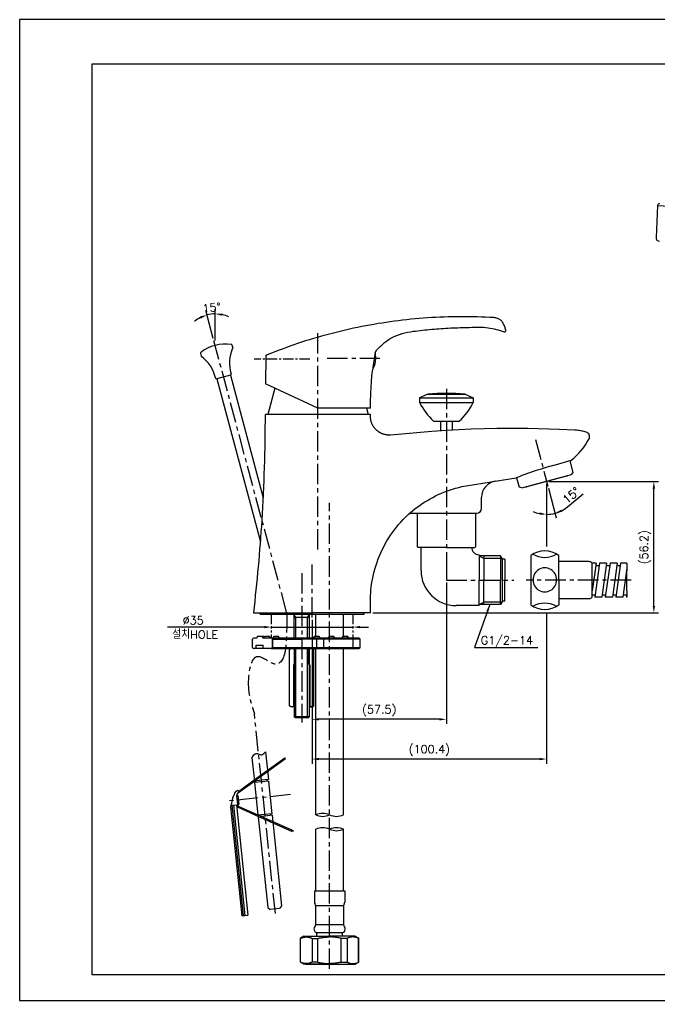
# Model space of a CAD drawing. Extents: x 12427 to 13021, y -5816 to -5396.
# Drawn here: x 12427.3 to 12701.1, y -5816.2 to -5396.2 of the extents above; entities that cross this region are included whole.
import ezdxf

# ---------------------------------------------------------------- set-up
doc = ezdxf.new("R2010")
doc.units = 0
doc.header["$LTSCALE"] = 7
doc.header["$MEASUREMENT"] = 0
doc.linetypes.add('CENTER', pattern=[2, 1.25, -0.25, 0.25, -0.25])
doc.linetypes.add('PHANTOM', pattern=[2.5, 1.25, -0.25, 0.25, -0.25, 0.25, -0.25])
doc.layers.get('0').update_dxf_attribs({"color": 2, "linetype": 'CONTINUOUS'})
for name, color, linetype in [('CL', 1, 'CENTER'), ('D', 2, 'CONTINUOUS'), ('DIM', 2, 'CONTINUOUS'), ('DWG', 7, 'CONTINUOUS'), ('HT', 3, 'CONTINUOUS'), ('Make2D 표시선', 7, 'CONTINUOUS'), ('PH', 3, 'PHANTOM')]:
    doc.layers.add(name, color=color, linetype=linetype)
doc.styles.add('GHS', font='ROMANS.shx', dxfattribs={"bigfont": 'GHS.shx'})
doc.dimstyles.new('STANDARD$7', dxfattribs={"dimtxt": 3.5, "dimasz": 3, "dimexe": 1, "dimexo": 1, "dimgap": 1, "dimtad": 1, "dimdec": 4, "dimzin": 0, "dimdsep": 46, "dimtxsty": 'GHS', "dimcen": 1, "dimclrd": 256, "dimclre": 256, "dimclrt": 2, "dimadec": 4, "dimazin": 0, "dimtfac": 1, "dimtdec": 4, "dimtmove": 2, "dimatfit": 2, "dimfxl": 0, "dimtolj": 1, "dimtzin": 0, "dimlwd": -1, "dimlwe": -1, "dimarcsym": 0})

# ---------------------------------------------------------------- blocks, each defined once
blk = doc.blocks.new('BORDER')
for p, q in [((1, 1), (0, 1)), ((0, 1), (0, 0)), ((0, 0), (1, 0))]:
    blk.add_line(p, q)

msp = doc.modelspace()

# ---------------------------------------------------------------- linework, layer by layer
at = {"color": 4}
for p, q in [((12458.28, -5415.25), (13007.28, -5415.25)), ((12458.28, -5805.25), (12458.28, -5415.25)), ((13007.28, -5805.25), (12458.28, -5805.25))]:
    msp.add_line(p, q, dxfattribs=at)
at = {"color": 0}
for p, q in [((12597.8, -5622.3), (12597.5, -5622)), ((12609.95, -5622.3), (12597.8, -5622.3)), ((12609.95, -5622.3), (12622.1, -5622.3)), ((12622.1, -5622.3), (12622.4, -5622))]:
    msp.add_line(p, q, dxfattribs=at)
at = {"color": 7, "linetype": 'Continuous'}
for p, q in [((12527.45, -5650.31), (12530.2, -5650.31)), ((12530.2, -5650.81), (12530.2, -5650.31)), ((12530.2, -5650.81), (12552.45, -5650.81)), ((12551.16, -5650.81), (12551.16, -5661.11)), ((12552.45, -5650.81), (12574.7, -5650.81)), ((12574.7, -5650.81), (12574.7, -5650.31))]:
    msp.add_line(p, q, dxfattribs=at)
msp.add_arc((12701.36, -5475.91), 1, 104.4651, 177.13, dxfattribs=at)
at = {"color": 2, "linetype": 'Continuous'}
for centre, start, end in [((12556.95, -5743.39), 65.4928, 114.0858), ((12557, -5730.21), 245.485, 294.0936), ((12562.9, -5730.21), 245.9064, 294.515), ((12557, -5749.53), 65.9064, 114.515), ((12562.9, -5749.53), 65.485, 114.0936), ((12562.95, -5736.35), 245.4928, 294.0858)]:
    msp.add_arc(centre, 7.23, start, end, dxfattribs=at)
at = {"layer": 'CL'}
for p, q in [((12554.95, -5623.21), (12554.95, -5529.42)), ((12541.56, -5649.98), (12510.44, -5533.83)), ((12558.92, -5541.21), (12581.52, -5541.21)), ((12609.95, -5554.32), (12609.95, -5636.3)), ((12648.03, -5576.11), (12653.36, -5596.01)), ((12559.95, -5802.8), (12559.95, -5603.18)), ((12552.45, -5652.31), (12552.45, -5628.31)), ((12548, -5633.31), (12548, -5697.31)), ((12609.95, -5636.3), (12638.78, -5636.3)), ((12688.99, -5636.3), (12644.02, -5636.3)), ((12536.76, -5779.08), (12527.76, -5693.55)), ((12543.22, -5728.1), (12516.75, -5730.88))]:
    msp.add_line(p, q, dxfattribs=at)
at = {"layer": 'CL', "ltscale": 0.5}
msp.add_line((12551.46, -5541.72), (12527.6, -5541.72), dxfattribs=at)
at = {"layer": 'CL'}
msp.add_spline([(12541.56, -5649.98), (12535.35, -5671.88), (12528.99, -5669.07), (12525.28, -5677.41), (12527.76, -5693.55)], degree=3, dxfattribs=at)
at = {"layer": 'D'}
for p, q in [((12510.18, -5532.86), (12506.95, -5520.78)), ((12510.96, -5533.61), (12510.96, -5520.25)), ((12653.62, -5596.97), (12656.99, -5609.56)), ((12661.81, -5604.87), (12668.48, -5599.34)), ((12623.95, -5625.82), (12625.91, -5626.95)), ((12623.95, -5625.82), (12625.91, -5626.95)), ((12633.75, -5626.95), (12625.91, -5626.95)), ((12625.95, -5626.95), (12625.91, -5626.95)), ((12609.95, -5629.6), (12609.95, -5635.94)), ((12623.95, -5646.77), (12625.91, -5645.65)), ((12623.95, -5646.77), (12625.91, -5645.65)), ((12633.75, -5645.65), (12625.91, -5645.65)), ((12625.95, -5645.65), (12625.91, -5645.65)), ((12545.5, -5652.31), (12544.84, -5651.17)), ((12545.5, -5661.11), (12545.5, -5652.31)), ((12550.5, -5652.31), (12551.16, -5651.17)), ((12550.5, -5661.11), (12550.5, -5652.31)), ((12531.95, -5656.4), (12490.51, -5656.4)), ((12534.95, -5656.4), (12569.95, -5656.4)), ((12572.95, -5656.4), (12576.57, -5656.4)), ((12545.5, -5695.31), (12545.5, -5665.61)), ((12550.5, -5695.31), (12550.5, -5665.61)), ((12544.9, -5666.11), (12544.9, -5672.38)), ((12551.1, -5666.11), (12551.1, -5672.38)), ((12522.42, -5779.98), (12525.01, -5779.71)), ((12522.86, -5779.93), (12523.01, -5779.86))]:
    msp.add_line(p, q, dxfattribs=at)
at = {"layer": 'D', "color": 0}
for p, q in [((12553.95, -5775.57), (12565.95, -5775.57)), ((12565.95, -5783.93), (12553.95, -5783.93))]:
    msp.add_line(p, q, dxfattribs=at)
at = {"layer": 'D'}
msp.add_lwpolyline([(12687.21, -5629.05), (12687.21, -5632.32), (12686.99, -5632.32), (12686.99, -5640.8), (12687.21, -5640.8), (12687.21, -5643.55)], dxfattribs=at)
for centre, radius, start, end in [((12510.96, -5535.76), 13.51, 90, 105), ((12510.96, -5535.76), 13.51, 64.5015, 77.2508), ((12510.96, -5535.76), 13.51, 117.7492, 130.4985), ((12652.85, -5594.08), 14.03, 245.4551, 257.7275), ((12652.85, -5594.08), 14.03, 285, 309.6886), ((12652.85, -5594.08), 14.03, 297.2725, 309.5449), ((12652.85, -5594.08), 14.03, 270, 285)]:
    msp.add_arc(centre, radius, start, end, dxfattribs=at)
msp.add_open_spline([(12526.73, -5712.42), (12527.28, -5711.5), (12528.28, -5709.82), (12530.42, -5711.32), (12531.48, -5710.95), (12532.49, -5709.78)], degree=3, knots=[0, 0, 0, 0, 2.649885, 4.852652, 6.032148, 6.032148, 6.032148, 6.032148], dxfattribs=at)
for points in [[(12504.49, -5523.34), (12504.85, -5524.27), (12507.46, -5522.71)], [(12513.89, -5523.08), (12514, -5522.09), (12510.96, -5522.25)], [(12659.1, -5606.08), (12659.46, -5607.01), (12656.48, -5607.63)], [(12649.81, -5608.28), (12649.92, -5607.29), (12652.85, -5608.11)], [(12531.95, -5655.9), (12531.95, -5656.9), (12534.95, -5656.4)], [(12572.95, -5655.9), (12572.95, -5656.9), (12569.95, -5656.4)]]:
    msp.add_solid(points, dxfattribs=at)
at = {"layer": 'DIM'}
for p, q in [((12598.45, -5558.2), (12621.45, -5558.2)), ((12598.45, -5560.2), (12621.45, -5560.2)), ((12601.95, -5556.7), (12617.95, -5556.7)), ((12653.85, -5594.08), (12700.74, -5594.08)), ((12652.84, -5595.08), (12652.84, -5621.82)), ((12698.74, -5647.31), (12698.74, -5597.08)), ((12609.95, -5637.3), (12609.95, -5697.89)), ((12578.45, -5650.31), (12700.74, -5650.31)), ((12652.84, -5650.31), (12652.84, -5714.91)), ((12552.45, -5653.31), (12552.45, -5714.91)), ((12552.45, -5653.31), (12552.45, -5702.89)), ((12621.9, -5665.09), (12649.1, -5665.09)), ((12606.95, -5695.89), (12555.45, -5695.89)), ((12649.84, -5712.91), (12555.45, -5712.91))]:
    msp.add_line(p, q, dxfattribs=at)
for points in [[(12698.24, -5597.08), (12699.24, -5597.08), (12698.74, -5594.08)], [(12698.24, -5647.31), (12699.24, -5647.31), (12698.74, -5650.31)], [(12555.45, -5695.39), (12555.45, -5696.39), (12552.45, -5695.89)], [(12606.95, -5695.39), (12606.95, -5696.39), (12609.95, -5695.89)], [(12555.45, -5712.41), (12555.45, -5713.41), (12552.45, -5712.91)], [(12649.84, -5712.41), (12649.84, -5713.41), (12652.84, -5712.91)]]:
    msp.add_solid(points, dxfattribs=at)
at = {"layer": 'DWG', "color": 7, "linetype": 'Continuous'}
for p, q in [((12700.36, -5475.86), (12699.67, -5489.61)), ((12635.33, -5529.28), (12634.76, -5527.4)), ((12532.65, -5540.36), (12532.54, -5552.26)), ((12554.95, -5562.71), (12532.54, -5552.26)), ((12577.45, -5562.71), (12554.95, -5562.71))]:
    msp.add_line(p, q, dxfattribs=at)
at = {"layer": 'DWG'}
for p, q in [((12700.36, -5475.86), (12772.44, -5479.48)), ((12518.16, -5535.59), (12518.47, -5536.74)), ((12504.64, -5539.21), (12504.95, -5540.37)), ((12511.68, -5550.06), (12530.4, -5619.89)), ((12517.48, -5548.51), (12531.57, -5601.09)), ((12536.46, -5554.09), (12533.45, -5565.31)), ((12601.95, -5556.7), (12598.45, -5558.2)), ((12598.45, -5558.2), (12598.45, -5560.2)), ((12617.95, -5556.7), (12621.45, -5558.2)), ((12621.45, -5558.2), (12621.45, -5560.2)), ((12575.76, -5562.71), (12576.45, -5565.31)), ((12604.45, -5568.2), (12609.95, -5568.2)), ((12607.45, -5568.2), (12607.45, -5572.38)), ((12609.95, -5568.2), (12615.45, -5568.2)), ((12612.45, -5568.2), (12612.45, -5572.11)), ((12664.23, -5590.22), (12662.88, -5585.16)), ((12639.98, -5592.42), (12641.05, -5596.43)), ((12642.17, -5596.73), (12652.79, -5593.88)), ((12661.39, -5591.78), (12644.3, -5596.37)), ((12652.79, -5593.88), (12663.42, -5591.04)), ((12663.42, -5591.04), (12664.23, -5590.22)), ((12642.17, -5596.73), (12641.05, -5596.43)), ((12597.5, -5607.6), (12597.5, -5622)), ((12622.4, -5607.6), (12622.4, -5622)), ((12599.1, -5632.2), (12599.1, -5622.3)), ((12623.8, -5625.4), (12623.95, -5625.4)), ((12623.95, -5625.4), (12623.95, -5625.82)), ((12623.95, -5625.4), (12623.95, -5636.3)), ((12633.1, -5625.82), (12623.95, -5625.82)), ((12625.95, -5625.82), (12623.95, -5625.82)), ((12625.91, -5625.82), (12625.91, -5626.95)), ((12625.91, -5625.82), (12625.91, -5636.3)), ((12633.95, -5627.3), (12633.1, -5625.82)), ((12633.1, -5625.82), (12633.1, -5636.3)), ((12634.95, -5627.3), (12633.95, -5627.3)), ((12633.95, -5645.3), (12633.95, -5627.3)), ((12634.95, -5627.3), (12634.95, -5636.3)), ((12646.02, -5625.8), (12646.02, -5646.8)), ((12658.02, -5636.34), (12658.02, -5625.8)), ((12671.01, -5628.35), (12658.02, -5628.35)), ((12673.99, -5629.05), (12672.32, -5629.05)), ((12673.99, -5629.05), (12672.32, -5640.93)), ((12672.32, -5642.55), (12672.32, -5629.05)), ((12675.47, -5629.05), (12673.43, -5643.55)), ((12673.85, -5630.05), (12675.33, -5630.05)), ((12678.5, -5629.05), (12675.47, -5629.05)), ((12678.5, -5629.05), (12676.46, -5643.55)), ((12679.98, -5629.05), (12677.94, -5643.55)), ((12678.36, -5630.05), (12679.84, -5630.05)), ((12683.01, -5629.05), (12679.98, -5629.05)), ((12683.01, -5629.05), (12680.97, -5643.55)), ((12684.49, -5629.05), (12682.45, -5643.55)), ((12682.84, -5630.05), (12684.35, -5630.05)), ((12687.21, -5629.05), (12684.49, -5629.05)), ((12687.21, -5631.22), (12685.48, -5643.55)), ((12623.95, -5647.2), (12623.95, -5636.3)), ((12625.91, -5646.77), (12625.91, -5636.3)), ((12633.1, -5646.77), (12633.1, -5636.3)), ((12634.95, -5645.3), (12634.95, -5636.3)), ((12658.02, -5636.34), (12658.02, -5646.8)), ((12671.01, -5644.25), (12658.02, -5644.25)), ((12672.32, -5643.55), (12672.32, -5642.55)), ((12672.32, -5642.55), (12673.57, -5642.55)), ((12676.46, -5643.55), (12673.43, -5643.55)), ((12676.6, -5642.55), (12678.08, -5642.55)), ((12680.97, -5643.55), (12677.94, -5643.55)), ((12681.08, -5642.55), (12682.59, -5642.55)), ((12685.48, -5643.55), (12682.45, -5643.55)), ((12685.59, -5642.55), (12687.1, -5642.55)), ((12687.21, -5641.76), (12686.96, -5643.55)), ((12687.21, -5643.55), (12686.96, -5643.55)), ((12623.95, -5647.2), (12614.1, -5647.2)), ((12623.95, -5647.2), (12614.1, -5647.2)), ((12633.1, -5646.77), (12623.95, -5646.77)), ((12625.95, -5646.77), (12623.95, -5646.77)), ((12623.95, -5647.2), (12623.95, -5646.77)), ((12625.91, -5646.77), (12625.91, -5645.65)), ((12633.95, -5645.3), (12633.1, -5646.77)), ((12634.95, -5645.3), (12633.95, -5645.3)), ((12544.84, -5661.11), (12544.84, -5650.81)), ((12551.16, -5652.31), (12544.84, -5652.31)), ((12528.5, -5661.11), (12527.5, -5661.11)), ((12529.17, -5660.31), (12528.5, -5661.11)), ((12529.17, -5660.31), (12531.66, -5660.31)), ((12530.83, -5660.31), (12531.5, -5661.11)), ((12535, -5661.11), (12531.5, -5661.11)), ((12532.33, -5661.11), (12531.66, -5660.31)), ((12532.06, -5660.78), (12532.45, -5660.31)), ((12532.45, -5660.31), (12534.11, -5660.31)), ((12534.78, -5661.11), (12534.11, -5660.31)), ((12548, -5661.11), (12535.08, -5661.11)), ((12535.35, -5661.26), (12535.21, -5661.16)), ((12535.67, -5661.11), (12536.35, -5660.31)), ((12536.35, -5660.31), (12537.98, -5660.31)), ((12538.65, -5661.11), (12537.98, -5660.31)), ((12572.47, -5661.11), (12547.8, -5661.11)), ((12553, -5661.11), (12553.67, -5660.31)), ((12553.67, -5660.31), (12555.33, -5660.31)), ((12556, -5661.11), (12555.33, -5660.31)), ((12557.5, -5665.61), (12557.5, -5661.11)), ((12559.34, -5661.11), (12560.01, -5660.31)), ((12560.01, -5660.31), (12561.67, -5660.31)), ((12562.34, -5661.11), (12561.67, -5660.31)), ((12565.25, -5661.11), (12565.92, -5660.31)), ((12565.92, -5660.31), (12567.58, -5660.31)), ((12568.25, -5661.11), (12567.58, -5660.31)), ((12569.97, -5665.61), (12569.97, -5661.11)), ((12527, -5665.11), (12527, -5661.61)), ((12535, -5665.61), (12527.5, -5665.61)), ((12528.5, -5664.11), (12531.5, -5664.11)), ((12528.5, -5665.61), (12528.5, -5664.11)), ((12531.5, -5665.61), (12531.5, -5664.11)), ((12535.08, -5665.61), (12548, -5665.61)), ((12535.5, -5665.11), (12535.5, -5661.61)), ((12535.5, -5661.61), (12548, -5661.61)), ((12535.5, -5665.11), (12548, -5665.11)), ((12535.58, -5661.61), (12535.58, -5665.11)), ((12542.8, -5666.11), (12543.3, -5665.61)), ((12548, -5665.61), (12543.3, -5665.61)), ((12545.4, -5666.61), (12544.4, -5665.61)), ((12544.84, -5665.61), (12544.84, -5694.81)), ((12572.97, -5661.61), (12548, -5661.61)), ((12548, -5665.11), (12572.97, -5665.11)), ((12548, -5665.61), (12572.47, -5665.61)), ((12548, -5665.61), (12552.7, -5665.61)), ((12550.6, -5666.61), (12551.6, -5665.61)), ((12551.16, -5665.61), (12551.16, -5694.81)), ((12553.2, -5666.11), (12552.7, -5665.61)), ((12554, -5736.79), (12554, -5665.61)), ((12554.5, -5665.11), (12554.5, -5661.61)), ((12565.9, -5736.79), (12565.9, -5665.61)), ((12572.97, -5665.11), (12572.97, -5661.61)), ((12542.8, -5690.11), (12542.8, -5666.11)), ((12545.4, -5666.61), (12545.5, -5666.61)), ((12545.4, -5672.09), (12545.4, -5666.61)), ((12550.6, -5666.61), (12550.5, -5666.61)), ((12550.6, -5672.09), (12550.6, -5666.61)), ((12553.2, -5690.11), (12553.2, -5666.11)), ((12544.5, -5672.61), (12545.4, -5672.09)), ((12544.5, -5672.61), (12544.5, -5690.11)), ((12544.5, -5672.61), (12544.84, -5672.61)), ((12545.4, -5672.09), (12545.5, -5672.09)), ((12550.6, -5672.09), (12550.5, -5672.09)), ((12551.5, -5672.61), (12550.6, -5672.09)), ((12551.5, -5672.61), (12551.16, -5672.61)), ((12551.5, -5672.61), (12551.5, -5690.11)), ((12543.3, -5690.61), (12542.8, -5690.11)), ((12544.84, -5690.61), (12543.3, -5690.61)), ((12544, -5690.61), (12544.5, -5690.11)), ((12544.84, -5690.11), (12544.5, -5690.11)), ((12551.16, -5690.11), (12551.5, -5690.11)), ((12551.16, -5690.61), (12552.7, -5690.61)), ((12552, -5690.61), (12551.5, -5690.11)), ((12552.7, -5690.61), (12553.2, -5690.11)), ((12545.34, -5695.31), (12544.84, -5694.81)), ((12551.16, -5694.81), (12544.84, -5694.81)), ((12550.66, -5695.31), (12551.16, -5694.81)), ((12550.66, -5695.31), (12545.34, -5695.31)), ((12532.49, -5709.78), (12533.74, -5721.68)), ((12526.73, -5712.42), (12527.77, -5722.31)), ((12527.72, -5721.84), (12540.8, -5712.34)), ((12541.09, -5712.74), (12527.78, -5722.42)), ((12541.09, -5712.74), (12540.8, -5712.34)), ((12532.09, -5719.29), (12531.8, -5718.88)), ((12527.93, -5722.31), (12520.54, -5727.68)), ((12520.95, -5726.76), (12527.72, -5721.84)), ((12527.07, -5722.93), (12526.78, -5722.53)), ((12530.76, -5721.99), (12527.77, -5722.31)), ((12530.83, -5722.69), (12527.85, -5723)), ((12527.85, -5723), (12529.3, -5736.86)), ((12528.34, -5722.95), (12528.27, -5722.26)), ((12533.74, -5721.68), (12530.76, -5721.99)), ((12533.81, -5722.38), (12530.83, -5722.69)), ((12533.32, -5722.43), (12533.24, -5721.73)), ((12533.81, -5722.38), (12535.28, -5736.3)), ((12519.03, -5728.55), (12518.83, -5728.57)), ((12519.9, -5726.79), (12520.6, -5726.28)), ((12520.14, -5728.59), (12520.73, -5728.53)), ((12520.14, -5728.59), (12520.54, -5732.41)), ((12520.6, -5726.28), (12520.95, -5726.76)), ((12520.73, -5728.53), (12521.14, -5732.35)), ((12518.05, -5732.68), (12520.04, -5732.47)), ((12518.05, -5732.68), (12523.02, -5779.92)), ((12518.77, -5732.6), (12523.74, -5779.84)), ((12520.04, -5732.47), (12525.01, -5779.71)), ((12520.54, -5732.41), (12521.14, -5732.35)), ((12517.53, -5733.43), (12522.42, -5779.98)), ((12529.71, -5737.59), (12520.92, -5733.68)), ((12521.13, -5733.22), (12529.3, -5736.86)), ((12528.3, -5736.96), (12528.5, -5736.51)), ((12529.3, -5736.86), (12544.33, -5743.55)), ((12532.29, -5736.61), (12529.42, -5736.92)), ((12529.83, -5737.1), (12529.47, -5736.94)), ((12529.83, -5737.1), (12529.81, -5736.88)), ((12535.28, -5736.3), (12532.29, -5736.61)), ((12535.35, -5737), (12532.37, -5737.31)), ((12534.85, -5737.05), (12534.78, -5736.35)), ((12535.35, -5737), (12539.43, -5775.78)), ((12544.13, -5744.01), (12529.36, -5737.44)), ((12529.71, -5737.59), (12529.38, -5737.62)), ((12529.38, -5737.62), (12533.46, -5776.41)), ((12532.37, -5737.31), (12530.7, -5737.49)), ((12533.96, -5739.48), (12534.17, -5739.03)), ((12544.33, -5743.55), (12544.13, -5744.01)), ((12554, -5769.3), (12554, -5742.96)), ((12565.9, -5769.3), (12565.9, -5742.96)), ((12553.45, -5769.3), (12553.45, -5774.21)), ((12553.45, -5769.3), (12566.45, -5769.3)), ((12566.45, -5769.3), (12566.45, -5774.21)), ((12533.46, -5776.41), (12534.56, -5777.3)), ((12538.54, -5776.88), (12534.56, -5777.3)), ((12539.43, -5775.78), (12538.54, -5776.88)), ((12553.78, -5775.08), (12553.73, -5775.01)), ((12553.95, -5775.57), (12553.95, -5783.93)), ((12565.95, -5775.57), (12565.95, -5783.93)), ((12566.12, -5775.08), (12566.17, -5775.01)), ((12554.45, -5787.3), (12554.65, -5787.3)), ((12554.45, -5788.8), (12554.45, -5787.3)), ((12565.45, -5787.3), (12554.65, -5787.3)), ((12565.45, -5788.8), (12565.45, -5787.3)), ((12547.45, -5789.66), (12548.95, -5788.8)), ((12548.95, -5788.8), (12547.45, -5789.66)), ((12547.45, -5799.93), (12547.45, -5789.66)), ((12547.45, -5789.66), (12547.45, -5789.66)), ((12547.54, -5799.92), (12547.54, -5789.67)), ((12548.95, -5788.8), (12559.95, -5788.8)), ((12548.95, -5788.8), (12548.95, -5788.8)), ((12552.48, -5789.68), (12552.48, -5799.9)), ((12554.2, -5788.8), (12554.45, -5788.8)), ((12554.97, -5799.89), (12554.97, -5789.68)), ((12570.95, -5788.8), (12559.95, -5788.8)), ((12564.94, -5799.89), (12564.94, -5789.68)), ((12567.42, -5789.68), (12567.42, -5799.9)), ((12570.95, -5788.8), (12572.45, -5789.66)), ((12572.37, -5799.92), (12572.37, -5789.67)), ((12572.45, -5799.93), (12572.45, -5789.66)), ((12548.95, -5800.8), (12547.45, -5799.93)), ((12548.95, -5800.8), (12547.45, -5799.93)), ((12570.95, -5800.8), (12572.45, -5799.93)), ((12549.65, -5800.8), (12548.95, -5800.8)), ((12548.95, -5800.8), (12548.95, -5800.8)), ((12562.69, -5800.8), (12549.29, -5800.8)), ((12549.65, -5800.8), (12562.69, -5800.8)), ((12562.69, -5800.8), (12570.95, -5800.8))]:
    msp.add_line(p, q, dxfattribs=at)
at = {"layer": 'DWG', "linetype": 'Continuous'}
msp.add_line((12517.48, -5548.51), (12511.68, -5550.06), dxfattribs=at)
at = {"layer": 'DWG', "linetype": 'ByBlock'}
for p, q in [((12554, -5660.31), (12554, -5650.81)), ((12565.9, -5660.33), (12565.9, -5650.81))]:
    msp.add_line(p, q, dxfattribs=at)
at = {"layer": 'DWG', "flags": 128}
for points in [[(12547.45, -5789.66), (12547.45, -5789.66), (12547.45, -5789.66), (12547.45, -5789.66), (12547.45, -5789.66), (12547.46, -5789.66), (12547.46, -5789.66), (12547.46, -5789.66), (12547.46, -5789.66), (12547.46, -5789.66), (12547.47, -5789.66), (12547.47, -5789.66), (12547.47, -5789.66), (12547.48, -5789.66), (12547.48, -5789.66), (12547.48, -5789.66), (12547.49, -5789.66), (12547.49, -5789.66), (12547.5, -5789.66), (12547.5, -5789.66), (12547.51, -5789.66), (12547.52, -5789.67), (12547.52, -5789.67), (12547.53, -5789.67), (12547.54, -5789.67)], [(12547.54, -5789.67), (12547.76, -5789.57), (12547.98, -5789.48), (12548.19, -5789.4), (12548.4, -5789.34), (12548.61, -5789.27), (12548.81, -5789.22), (12549.01, -5789.18), (12549.21, -5789.15), (12549.41, -5789.12), (12549.61, -5789.1), (12549.81, -5789.09), (12550.01, -5789.08), (12550.2, -5789.09), (12550.4, -5789.1), (12550.6, -5789.12), (12550.8, -5789.15), (12551, -5789.19), (12551.2, -5789.23), (12551.41, -5789.28), (12551.62, -5789.34), (12551.83, -5789.41), (12552.04, -5789.49), (12552.26, -5789.58), (12552.48, -5789.68)], [(12552.48, -5789.68), (12552.58, -5789.68), (12552.67, -5789.68), (12552.77, -5789.68), (12552.87, -5789.68), (12552.97, -5789.68), (12553.06, -5789.68), (12553.16, -5789.68), (12553.27, -5789.68), (12553.37, -5789.68), (12553.47, -5789.68), (12553.57, -5789.68), (12553.68, -5789.68), (12553.78, -5789.68), (12553.88, -5789.68), (12553.99, -5789.68), (12554.1, -5789.68), (12554.2, -5789.68), (12554.31, -5789.68), (12554.42, -5789.68), (12554.53, -5789.68), (12554.64, -5789.68), (12554.75, -5789.68), (12554.86, -5789.68), (12554.97, -5789.68)], [(12567.42, -5789.68), (12567.33, -5789.68), (12567.23, -5789.68), (12567.14, -5789.68), (12567.04, -5789.68), (12566.94, -5789.68), (12566.84, -5789.68), (12566.74, -5789.68), (12566.64, -5789.68), (12566.54, -5789.68), (12566.44, -5789.68), (12566.33, -5789.68), (12566.23, -5789.68), (12566.13, -5789.68), (12566.02, -5789.68), (12565.91, -5789.68), (12565.81, -5789.68), (12565.7, -5789.68), (12565.59, -5789.68), (12565.49, -5789.68), (12565.38, -5789.68), (12565.27, -5789.68), (12565.16, -5789.68), (12565.05, -5789.68), (12564.94, -5789.68)], [(12572.37, -5789.67), (12572.15, -5789.57), (12571.93, -5789.48), (12571.72, -5789.4), (12571.51, -5789.34), (12571.3, -5789.27), (12571.09, -5789.22), (12570.89, -5789.18), (12570.69, -5789.15), (12570.49, -5789.12), (12570.29, -5789.1), (12570.1, -5789.09), (12569.9, -5789.08), (12569.7, -5789.09), (12569.5, -5789.1), (12569.3, -5789.12), (12569.1, -5789.15), (12568.9, -5789.19), (12568.7, -5789.23), (12568.5, -5789.28), (12568.29, -5789.34), (12568.08, -5789.41), (12567.86, -5789.49), (12567.65, -5789.58), (12567.42, -5789.68)], [(12572.45, -5789.66), (12572.45, -5789.66), (12572.45, -5789.66), (12572.45, -5789.66), (12572.45, -5789.66), (12572.45, -5789.66), (12572.45, -5789.66), (12572.45, -5789.66), (12572.44, -5789.66), (12572.44, -5789.66), (12572.44, -5789.66), (12572.44, -5789.66), (12572.43, -5789.66), (12572.43, -5789.66), (12572.42, -5789.66), (12572.42, -5789.66), (12572.42, -5789.66), (12572.41, -5789.66), (12572.41, -5789.66), (12572.4, -5789.66), (12572.39, -5789.66), (12572.39, -5789.67), (12572.38, -5789.67), (12572.37, -5789.67), (12572.37, -5789.67)], [(12547.54, -5799.92), (12547.53, -5799.92), (12547.52, -5799.92), (12547.52, -5799.92), (12547.51, -5799.92), (12547.5, -5799.92), (12547.5, -5799.92), (12547.49, -5799.92), (12547.49, -5799.92), (12547.48, -5799.93), (12547.48, -5799.93), (12547.48, -5799.93), (12547.47, -5799.93), (12547.47, -5799.93), (12547.47, -5799.93), (12547.46, -5799.93), (12547.46, -5799.93), (12547.46, -5799.93), (12547.46, -5799.93), (12547.45, -5799.93), (12547.45, -5799.93), (12547.45, -5799.93), (12547.45, -5799.93), (12547.45, -5799.93), (12547.45, -5799.93)], [(12547.45, -5799.93), (12547.45, -5799.93), (12547.45, -5799.93), (12547.45, -5799.93), (12547.45, -5799.93), (12547.45, -5799.93), (12547.45, -5799.93), (12547.45, -5799.93), (12547.45, -5799.93), (12547.45, -5799.93), (12547.45, -5799.93), (12547.45, -5799.93), (12547.45, -5799.93), (12547.45, -5799.93), (12547.45, -5799.93), (12547.45, -5799.93), (12547.45, -5799.93), (12547.45, -5799.93), (12547.45, -5799.93), (12547.45, -5799.93), (12547.45, -5799.93), (12547.45, -5799.93), (12547.45, -5799.93), (12547.45, -5799.93), (12547.45, -5799.93)], [(12552.48, -5799.9), (12552.26, -5799.99), (12552.04, -5800.08), (12551.83, -5800.16), (12551.62, -5800.23), (12551.41, -5800.29), (12551.2, -5800.35), (12551, -5800.39), (12550.8, -5800.43), (12550.6, -5800.46), (12550.4, -5800.48), (12550.2, -5800.49), (12550.01, -5800.5), (12549.81, -5800.49), (12549.61, -5800.48), (12549.41, -5800.46), (12549.21, -5800.44), (12549.01, -5800.4), (12548.81, -5800.36), (12548.61, -5800.31), (12548.4, -5800.25), (12548.19, -5800.18), (12547.98, -5800.11), (12547.76, -5800.02), (12547.54, -5799.92)], [(12554.97, -5799.89), (12554.86, -5799.89), (12554.75, -5799.89), (12554.64, -5799.89), (12554.53, -5799.89), (12554.42, -5799.89), (12554.31, -5799.89), (12554.2, -5799.89), (12554.1, -5799.89), (12553.99, -5799.89), (12553.88, -5799.89), (12553.78, -5799.89), (12553.68, -5799.89), (12553.57, -5799.89), (12553.47, -5799.89), (12553.37, -5799.89), (12553.27, -5799.89), (12553.16, -5799.89), (12553.06, -5799.89), (12552.97, -5799.89), (12552.87, -5799.9), (12552.77, -5799.9), (12552.67, -5799.9), (12552.58, -5799.9), (12552.48, -5799.9)], [(12564.94, -5799.89), (12565.05, -5799.89), (12565.16, -5799.89), (12565.27, -5799.89), (12565.38, -5799.89), (12565.49, -5799.89), (12565.59, -5799.89), (12565.7, -5799.89), (12565.81, -5799.89), (12565.91, -5799.89), (12566.02, -5799.89), (12566.12, -5799.89), (12566.23, -5799.89), (12566.33, -5799.89), (12566.44, -5799.89), (12566.54, -5799.89), (12566.64, -5799.89), (12566.74, -5799.89), (12566.84, -5799.89), (12566.94, -5799.89), (12567.04, -5799.9), (12567.14, -5799.9), (12567.23, -5799.9), (12567.33, -5799.9), (12567.42, -5799.9)], [(12567.42, -5799.9), (12567.65, -5799.99), (12567.86, -5800.08), (12568.08, -5800.16), (12568.29, -5800.23), (12568.5, -5800.29), (12568.7, -5800.35), (12568.91, -5800.39), (12569.11, -5800.43), (12569.31, -5800.46), (12569.5, -5800.48), (12569.7, -5800.49), (12569.9, -5800.5), (12570.1, -5800.49), (12570.29, -5800.48), (12570.49, -5800.46), (12570.69, -5800.44), (12570.89, -5800.4), (12571.09, -5800.36), (12571.3, -5800.31), (12571.51, -5800.25), (12571.72, -5800.18), (12571.93, -5800.11), (12572.15, -5800.02), (12572.37, -5799.92)], [(12572.37, -5799.92), (12572.37, -5799.92), (12572.38, -5799.92), (12572.39, -5799.92), (12572.39, -5799.92), (12572.4, -5799.92), (12572.41, -5799.92), (12572.41, -5799.92), (12572.42, -5799.92), (12572.42, -5799.93), (12572.43, -5799.93), (12572.43, -5799.93), (12572.43, -5799.93), (12572.44, -5799.93), (12572.44, -5799.93), (12572.44, -5799.93), (12572.45, -5799.93), (12572.45, -5799.93), (12572.45, -5799.93), (12572.45, -5799.93), (12572.45, -5799.93), (12572.45, -5799.93), (12572.45, -5799.93), (12572.45, -5799.93), (12572.45, -5799.93)]]:
    msp.add_lwpolyline(points, dxfattribs=at)
at = {"layer": 'DWG'}
for points in [[(12554.97, -5789.68), (12555.31, -5789.6), (12555.66, -5789.53), (12556, -5789.47), (12556.33, -5789.41), (12556.66, -5789.35), (12556.99, -5789.3), (12557.31, -5789.26), (12557.63, -5789.22), (12557.94, -5789.18), (12558.26, -5789.16), (12558.57, -5789.13), (12558.88, -5789.11), (12559.19, -5789.1), (12559.5, -5789.09), (12559.81, -5789.08), (12559.95, -5789.08)], [(12564.94, -5789.68), (12564.59, -5789.6), (12564.25, -5789.53), (12563.91, -5789.47), (12563.57, -5789.41), (12563.25, -5789.35), (12562.92, -5789.3), (12562.6, -5789.26), (12562.28, -5789.22), (12561.96, -5789.18), (12561.65, -5789.16), (12561.33, -5789.13), (12561.02, -5789.11), (12560.71, -5789.1), (12560.4, -5789.09), (12560.09, -5789.08), (12559.95, -5789.08)], [(12554.97, -5799.89), (12555.31, -5799.97), (12555.66, -5800.04), (12556, -5800.11), (12556.33, -5800.17), (12556.66, -5800.22), (12556.99, -5800.27), (12557.31, -5800.32), (12557.63, -5800.35), (12557.94, -5800.39), (12558.26, -5800.42), (12558.57, -5800.44), (12558.88, -5800.46), (12559.19, -5800.47), (12559.5, -5800.48), (12559.81, -5800.49), (12559.95, -5800.49)], [(12564.94, -5799.89), (12564.59, -5799.97), (12564.25, -5800.04), (12563.91, -5800.11), (12563.57, -5800.17), (12563.25, -5800.22), (12562.92, -5800.27), (12562.6, -5800.32), (12562.28, -5800.35), (12561.96, -5800.39), (12561.65, -5800.42), (12561.33, -5800.44), (12561.02, -5800.46), (12560.71, -5800.47), (12560.4, -5800.48), (12560.09, -5800.49), (12559.95, -5800.49)]]:
    msp.add_lwpolyline(points, dxfattribs=at)
at = {"layer": 'DWG', "color": 7, "linetype": 'Continuous'}
for centre, radius, start, end in [((12701.17, -5489.69), 1.5, 177.13, 267.13), ((12991.93, -5600.87), 417.16, 171.4391, 172.4395)]:
    msp.add_arc(centre, radius, start, end, dxfattribs=at)
at = {"layer": 'DWG'}
for centre, radius, start, end in [((12515.38, -5552.26), 17.08, 81.4715, 128.5285), ((12517.87, -5535.66), 0.3, 15, 81.4715), ((12504.93, -5539.13), 0.3, 128.5285, 195), ((12532.82, -5543.29), 15.7, 156.165, 197.0272), ((12518.18, -5536.82), 0.3, 336.165, 15), ((12505.24, -5540.29), 0.3, 195, 233.835), ((12495.8, -5553.21), 15.7, 12.9728, 53.835), ((12517.33, -5548.03), 0.5, 285, 17.0272), ((12511.58, -5549.57), 0.5, 192.9728, 285), ((12609.95, -5641.32), 85, 84.5995, 95.4005), ((12625.12, -5546.45), 30, 207.2758, 226.464), ((12594.79, -5546.45), 30, 313.536, 332.7242), ((12631.95, -5600.81), 7, 98.9889, 180), ((12661.26, -5591.3), 0.5, 285, 338.1301), ((12644.17, -5595.88), 0.5, 231.8699, 285), ((12623.82, -5622.36), 3.04, 178.813, 269.7102), ((12652.02, -5633.8), 10, 53.1301, 126.8699), ((12652.02, -5616.52), 10, 239.7281, 300.2719), ((12614.1, -5632.2), 15, 180, 270), ((12652.04, -5636.06), 5.02, 358.6566, 181.3434), ((12671.05, -5629.84), 1.5, 32.2, 91.7324), ((12652.04, -5636.3), 5.02, 178.6566, 1.3434), ((12671.05, -5642.75), 1.5, 268.2676, 327.8), ((12652.02, -5638.8), 10, 233.1301, 306.8699), ((12652.02, -5656.16), 10, 60.2741, 119.7259), ((12527.5, -5661.61), 0.5, 90, 180), ((12535, -5661.61), 0.5, 0, 90), ((12554, -5661.61), 0.5, 0, 90), ((12572.47, -5661.61), 0.5, 0, 90), ((12527.5, -5665.11), 0.5, 180, 270), ((12535, -5665.11), 0.5, 270, 0), ((12554, -5665.11), 0.5, 270, 0), ((12572.47, -5665.11), 0.5, 270, 0), ((12521.13, -5728.49), 2.1, 126.0028, 181.7782), ((12521.13, -5728.49), 1, 126.0028, 186.0028), ((12521.53, -5732.31), 1.5, 186.0028, 246.0028), ((12521.53, -5732.31), 1, 186.0028, 246.0028), ((12554.75, -5774.21), 1.3, 180, 218.1929), ((12565.15, -5774.21), 1.3, 321.8071, 0), ((12553.15, -5775.57), 0.8, 0, 38.1929), ((12566.75, -5775.57), 0.8, 141.8071, 180), ((12554.9, -5785.65), 1.65, 135.5407, 222.0731), ((12554.9, -5785.65), 1.65, 222.0731, 259.655), ((12553.15, -5783.93), 0.8, 315.5407, 0), ((12554.9, -5785.65), 1.65, 259.655, 270), ((12565, -5785.65), 1.65, 270, 44.4593), ((12566.75, -5783.93), 0.8, 180, 224.4593)]:
    msp.add_arc(centre, radius, start, end, dxfattribs=at)
at = {"layer": 'DWG', "color": 7}
for start, end in [(0, 15.574), (328.3046, 0)]:
    msp.add_arc((12570.67, -5541.21), 9.08, start, end, dxfattribs=at)
at = {"layer": 'DWG', "color": 7, "linetype": 'Continuous'}
for points in [[(12630.27, -5523.86), (12616.04, -5523.47), (12601.83, -5523.99), (12587.7, -5525.41), (12573.7, -5527.72), (12559.88, -5530.91), (12546.28, -5534.98), (12532.96, -5539.9)], [(12634.76, -5527.4), (12634.07, -5525.98), (12633.08, -5524.92), (12631.82, -5524.2), (12630.27, -5523.86)], [(12581.96, -5535.96), (12582.54, -5535.37), (12586.47, -5532.53), (12590.96, -5530.68), (12595.72, -5529.72)], [(12595.72, -5529.72), (12603.73, -5528.86), (12611.77, -5528.3), (12619.82, -5528.04), (12627.88, -5528.2), (12634.67, -5529.89)], [(12634.67, -5529.89), (12634.84, -5529.92), (12634.98, -5529.9), (12635.19, -5529.79), (12635.32, -5529.59), (12635.35, -5529.45), (12635.33, -5529.28)], [(12532.96, -5539.9), (12532.73, -5540.08), (12532.65, -5540.36)], [(12577.45, -5562.71), (12577.49, -5559.46), (12577.59, -5556.2), (12577.77, -5552.95), (12578.01, -5549.7), (12578.4, -5545.99)]]:
    msp.add_spline(points, degree=3, dxfattribs=at)
msp.add_open_spline([(12579.42, -5538.77), (12579.52, -5538.61), (12579.77, -5538.23), (12580.22, -5537.65), (12580.73, -5537.08), (12581.21, -5536.61), (12581.59, -5536.27), (12581.83, -5536.07), (12581.94, -5535.98), (12581.96, -5535.96)], degree=3, knots=[5.118301, 5.118301, 5.118301, 5.118301, 5.681001, 6.505333, 7.300989, 7.992739, 8.515593, 8.829222, 8.927969, 8.927969, 8.927969, 8.927969], dxfattribs=at)
at = {"layer": 'DWG'}
for points in [[(12535.57, -5661.48), (12535.54, -5661.42), (12535.44, -5661.26), (12535.28, -5661.15), (12535.08, -5661.11)], [(12535.58, -5661.55), (12535.57, -5661.48)], [(12535.58, -5661.61), (12535.58, -5661.55)], [(12535.57, -5665.24), (12535.54, -5665.3), (12535.44, -5665.47), (12535.28, -5665.58), (12535.08, -5665.61)], [(12535.58, -5665.18), (12535.57, -5665.24)], [(12535.58, -5665.11), (12535.58, -5665.18)], [(12518.83, -5728.57), (12518.83, -5728.58), (12518.63, -5729), (12518.55, -5729.24), (12518.44, -5729.5), (12518.35, -5729.93), (12518.23, -5730.5), (12518.1, -5730.96), (12518.04, -5731.41), (12517.95, -5731.92), (12517.78, -5732.49), (12517.69, -5732.81), (12517.62, -5733.07), (12517.53, -5733.43)]]:
    msp.add_spline(points, degree=3, dxfattribs=at)
at = {"layer": 'HT'}
for p, q in [((12554.26, -5769.3), (12554, -5769.04)), ((12565.9, -5769.2), (12565.8, -5769.3))]:
    msp.add_line(p, q, dxfattribs=at)
at = {"layer": 'Make2D 표시선'}
for p, q in [((12554.95, -5565.31), (12532.45, -5565.31)), ((12577.45, -5565.31), (12554.95, -5565.31)), ((12663.23, -5585.06), (12656.55, -5587)), ((12663.23, -5585.06), (12662.88, -5585.16)), ((12624.95, -5605.6), (12624.95, -5600.81)), ((12527.45, -5650.31), (12552.45, -5650.31)), ((12577.45, -5650.31), (12552.45, -5650.31))]:
    msp.add_line(p, q, dxfattribs=at)
for points in [[(12609.95, -5572.24), (12603.66, -5572.58), (12586.06, -5574.14), (12585.9, -5574.15), (12585.74, -5574.16), (12585.59, -5574.16), (12585.44, -5574.17), (12585.28, -5574.16), (12585.12, -5574.16), (12584.96, -5574.15), (12584.8, -5574.14), (12584.61, -5574.12), (12584.41, -5574.1), (12584.21, -5574.07), (12584.02, -5574.04), (12583.82, -5574), (12583.62, -5573.95), (12583.43, -5573.9), (12583.24, -5573.85), (12583.04, -5573.79), (12582.86, -5573.73), (12582.67, -5573.66), (12582.48, -5573.59), (12582.3, -5573.52), (12582.12, -5573.44), (12581.94, -5573.35), (12581.76, -5573.26), (12581.59, -5573.17), (12581.41, -5573.07), (12581.24, -5572.97), (12581.08, -5572.86), (12580.91, -5572.75), (12580.75, -5572.64), (12580.59, -5572.52), (12580.44, -5572.4), (12580.28, -5572.27), (12580.13, -5572.14), (12579.99, -5572.01), (12579.84, -5571.87), (12579.7, -5571.73), (12579.57, -5571.58), (12579.43, -5571.44), (12579.31, -5571.29), (12579.18, -5571.13), (12579.06, -5570.98), (12578.94, -5570.82), (12578.83, -5570.66), (12578.72, -5570.49), (12578.62, -5570.32), (12578.52, -5570.15), (12578.42, -5569.98), (12578.33, -5569.81), (12578.24, -5569.63), (12578.16, -5569.45), (12578.08, -5569.27), (12578.01, -5569.09), (12577.94, -5568.91), (12577.87, -5568.72), (12577.81, -5568.53), (12577.76, -5568.35), (12577.71, -5568.17), (12577.66, -5567.98), (12577.62, -5567.8), (12577.58, -5567.61), (12577.55, -5567.42), (12577.52, -5567.23), (12577.5, -5567.04), (12577.48, -5566.89), (12577.47, -5566.74), (12577.46, -5566.57), (12577.46, -5566.41), (12577.45, -5565.31)], [(12669.77, -5572.92), (12669.31, -5572.79), (12668.84, -5572.67), (12668.37, -5572.56), (12667.9, -5572.46), (12667.36, -5572.36), (12666.82, -5572.27), (12666.27, -5572.19), (12665.73, -5572.13), (12664.89, -5572.06), (12658.21, -5571.74), (12644.85, -5571.39), (12631.48, -5571.4), (12620.52, -5571.67), (12609.95, -5572.24)], [(12593.93, -5607.93), (12595.43, -5606.65), (12596.44, -5605.82), (12597.48, -5605.03), (12598.53, -5604.26), (12599.61, -5603.52), (12600.7, -5602.8), (12601.81, -5602.12), (12602.94, -5601.46), (12604.1, -5600.84), (12605.25, -5600.24), (12606.42, -5599.68), (12607.61, -5599.15), (12608.8, -5598.65), (12610.03, -5598.18), (12611.27, -5597.74), (12612.13, -5597.45), (12612.99, -5597.18), (12613.86, -5596.93), (12614.73, -5596.69), (12615.65, -5596.46), (12616.57, -5596.24), (12617.46, -5596.05), (12618.35, -5595.88), (12639.85, -5592.48)], [(12630.86, -5593.9), (12639.85, -5592.48)], [(12609.95, -5607.6), (12622.95, -5607.6)]]:
    msp.add_lwpolyline(points, dxfattribs=at)
msp.add_lwpolyline([(12577.45, -5650.31), (12577.45, -5645.02), (12577.5, -5642.9), (12577.56, -5641.68), (12577.66, -5640.47), (12577.79, -5639.23), (12577.95, -5638), (12578.17, -5636.62), (12578.42, -5635.24), (12578.72, -5633.88), (12579.05, -5632.52), (12579.42, -5631.17), (12579.82, -5629.84), (12580.26, -5628.52), (12580.74, -5627.21), (12581.27, -5625.88), (12581.84, -5624.56), (12582.45, -5623.25), (12583.1, -5621.97), (12583.78, -5620.71), (12584.49, -5619.47), (12585.24, -5618.24), (12586.03, -5617.05), (12586.85, -5615.87), (12587.7, -5614.72), (12588.58, -5613.6), (12589.5, -5612.5), (12590.45, -5611.42), (12591.43, -5610.37), (12592.43, -5609.36), (12593.47, -5608.37), (12593.76, -5608.11, -0.185648), (12595.1, -5607.6), (12609.95, -5607.6)], format="xyb", dxfattribs=at)
for centre, radius, start, end in [((11807.48, -5565.31), 724.98, 356.41236, 0.00011), ((12669.22, -5574.84), 2, 332.4462, 73.9737), ((12645.87, -5562.66), 28.34, 307.7748, 332.4506), ((12676.21, -5678.52), 93.41, 106.5753, 112.9059), ((12679.39, -5680.09), 95.86, 103.7835, 108.1265), ((12676.21, -5678.52), 93.41, 112.8202, 112.9059), ((12622.95, -5605.6), 2, 270, 0), ((11807.48, -5565.31), 724.98, 353.26697, 356.41236)]:
    msp.add_arc(centre, radius, start, end, dxfattribs=at)
at = {"layer": 'PH', "ltscale": 0.5}
for p, q in [((12534.95, -5650.81), (12534.95, -5661.11)), ((12569.95, -5650.81), (12569.95, -5661.11))]:
    msp.add_line(p, q, dxfattribs=at)

# ---------------------------------------------------------------- block references
at = {"xscale": 594, "yscale": 420, "zscale": 594}
msp.add_blockref('BORDER', (12427.28, -5816.25), dxfattribs=at)

# ---------------------------------------------------------------- texts
at = {"layer": 'D', "char_height": 3.5, "attachment_point": 5, "style": 'GHS'}
for insert, rotation in [((12509.45, -5519.57), 5.3382), ((12663.39, -5599.99), 40)]:
    msp.add_mtext('\\A1;15%%D', dxfattribs=dict(at, insert=insert, rotation=rotation))
for s, insert in [('%%C35', (12501.58, -5653.53)), ('\\A1;설치HOLE', (12502.43, -5659.62))]:
    msp.add_mtext(s, dxfattribs=dict(at, insert=insert))
at = {"layer": 'DIM', "insert": (12695.08, -5622.19), "char_height": 3.5, "attachment_point": 5, "rotation": 90, "style": 'GHS'}
msp.add_mtext('\\A1;(56.2)', dxfattribs=at)
at = {"layer": 'DIM', "color": 2, "insert": (12624.69, -5664.95), "char_height": 3.5, "attachment_point": 7, "style": 'GHS'}
msp.add_mtext('G1/2-14', dxfattribs=at)
at = {"layer": 'DIM', "char_height": 3.5, "attachment_point": 5, "style": 'GHS'}
for s, insert in [('\\A1;(57.5)', (12581.2, -5692.22)), ('\\A1;(100.4)', (12602.65, -5709.25))]:
    msp.add_mtext(s, dxfattribs=dict(at, insert=insert))

# ---------------------------------------------------------------- leaders
at = {"layer": 'DIM'}
msp.add_leader([(12628.53, -5646.77), (12621.9, -5665.09)], dimstyle='STANDARD$7', override={"dimexe": 2, "dimtad": 0, "dimzin": 8, "dimclrt": 256, "dimazin": 2, "dimtix": 1}, dxfattribs=at)

doc.saveas('drawing.dxf')
